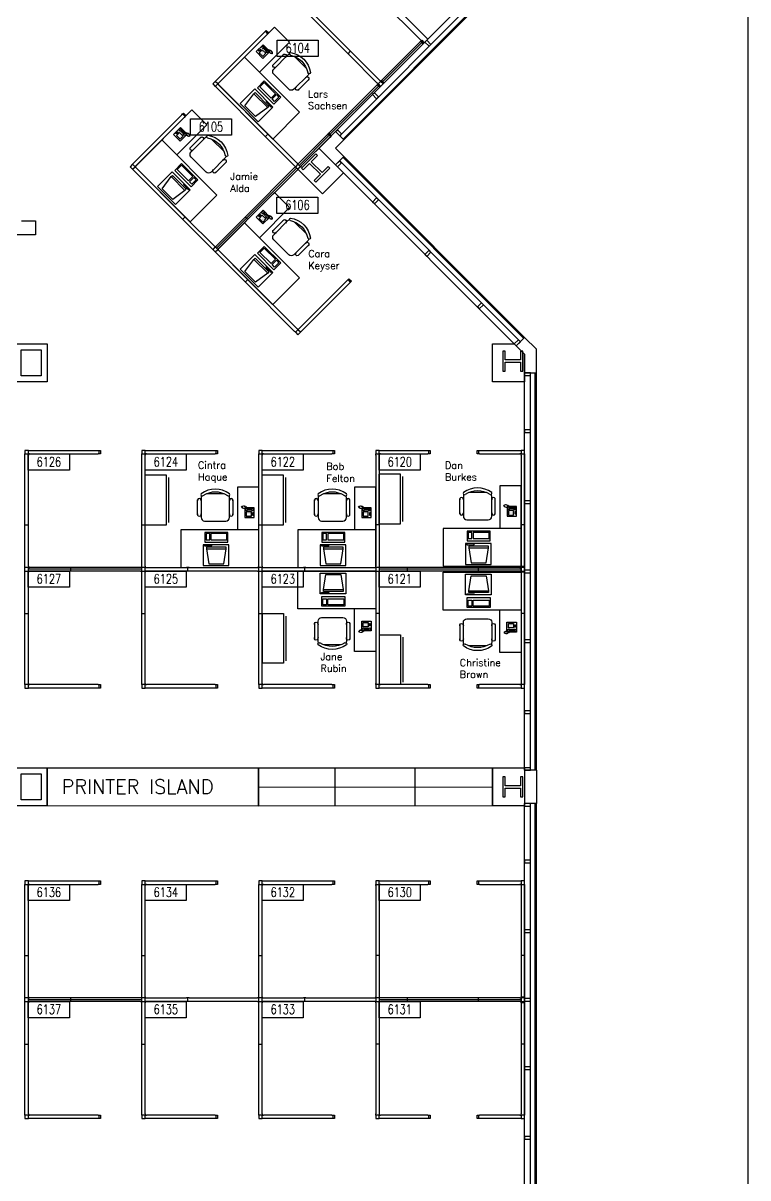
# Model space of a CAD drawing. Header units: inches. Extents: x 619 to 14864, y 611 to 3754.
# Drawn here: x 2950 to 3563, y 1973 to 2950 of the extents above; entities that cross this region are included whole.
import ezdxf
from ezdxf.enums import TextEntityAlignment as Align

# ---------------------------------------------------------------- set-up
doc = ezdxf.new("R2010")
doc.units = ezdxf.units.IN
doc.header["$MEASUREMENT"] = 0
doc.layers.get('0').update_dxf_attribs({"linetype": 'CONTINUOUS'})
for name, color, linetype in [('CHAIRS', 4, 'CONTINUOUS'), ('CPU', 6, 'CONTINUOUS'), ('E-B-FURR', 6, 'CONTINUOUS'), ('E-B-GLAZ', 8, 'CONTINUOUS'), ('E-B-MULL', 8, 'CONTINUOUS'), ('E-B-SHEL', 2, 'CONTINUOUS'), ('E-S-COLM', 8, 'CONTINUOUS'), ('EMPLOYEE', 1, 'CONTINUOUS'), ('FILE_CABINETS', 1, 'CONTINUOUS'), ('Frame', 10, 'CONTINUOUS'), ('FURNITURE', 3, 'CONTINUOUS'), ('PANELS_201', 6, 'CONTINUOUS'), ('PHONES', 4, 'CONTINUOUS'), ('PRINTER_ISLAND', 7, 'CONTINUOUS'), ('RMNUM', 40, 'CONTINUOUS')]:
    doc.layers.add(name, color=color, linetype=linetype)
doc.styles.add('ARCHITXT', font='simplex.shx')
doc.styles.add('ROMANS', font='romans', dxfattribs={"width": 0.75, "height": 8})

# ---------------------------------------------------------------- blocks, each defined once
blk = doc.blocks.new('RMNUM')
at = {"layer": 'RMNUM'}
blk.add_lwpolyline([(-16.33354, 6.674702), (18.388073, 6.674702), (18.388073, -6.982766), (-16.33354, -6.982766), (-16.33354, 6.674702)], dxfattribs=at)
at = {"layer": 'RMNUM', "style": 'ROMANS', "width": 0.75}
blk.add_attdef('NUMBER', text='', height=8, dxfattribs=at).set_placement((1.027267, 0.114097), align=Align.MIDDLE_CENTER)
blk = doc.blocks.new('DESK2')
for p, q in [((33, 0), (-33, 0)), ((-33, 0), (-33, -68)), ((33, -32), (33, 0)), ((-33, -32), (33, -32)), ((-15, -68), (-15, -32)), ((-33, -68), (-15, -68))]:
    blk.add_line(p, q)
blk = doc.blocks.new('RECTANG')
for p, q in [((1, 1), (0, 1)), ((0, 1), (0, 0)), ((1, 0), (1, 1)), ((0, 0), (1, 0))]:
    blk.add_line(p, q)
blk = doc.blocks.new('IBMAT', base_point=(61, 306))
for p, q in [((75, 307), (75, 306)), ((81, 307), (75, 307)), ((81, 306), (81, 307))]:
    blk.add_line(p, q)
at = {"xscale": 21, "yscale": 17, "zscale": 21}
blk.add_blockref('RECTANG', (61, 306), dxfattribs=at)
blk = doc.blocks.new('KEYBOARD', base_point=(60, 294))
for p, xscale, yscale, zscale in [((60, 294), 19, 8, 19), ((61, 295), 13, 5, 13), ((75, 295), 3, 5, 3)]:
    blk.add_blockref('RECTANG', p, dxfattribs=dict(xscale=xscale, yscale=yscale, zscale=zscale))
blk = doc.blocks.new('COMPUTER')
for p, q in [((-6.64, 16.23), (-8.5, 3.5)), ((6.08, 16.23), (-6.64, 16.23)), ((8, 3.5), (6.08, 16.23)), ((-8.5, 3.5), (-8.5, 2.04)), ((8, 3.5), (-8.5, 3.5)), ((-8.5, 2.04), (8, 2.04)), ((8, 2.04), (8, 3.5))]:
    blk.add_line(p, q)
at = {"xscale": 1.033846153846154, "yscale": 1.033846153846154, "zscale": 1.033846153846154}
for name, p in [('IBMAT', (-10.86, 0)), ('KEYBOARD', (-10.05, -10.5))]:
    blk.add_blockref(name, p, dxfattribs=at)
blk = doc.blocks.new('CHAIR7')
for p, q in [((20, 12), (3, 12)), ((5.12, 15.04), (17.88, 15.04)), ((0, 9), (0, -9)), ((23, -7.44), (23, 7.44)), ((3, -12), (20, -12)), ((5.12, -15), (17.88, -15))]:
    blk.add_line(p, q)
for centre, radius, start, end in [((3, 9), 3, 90, 180), ((5.56, 13.54), 1.56, 73.7398, 286.2602), ((17.44, 13.54), 1.56, 253.7398, 106.2602), ((20, 9), 3, 62.41556, 90), ((22.34, 11.12), 1.1, 53.30994, 212.02741), ((4.82, 0), 19.64, 327.57575, 32.42425), ((7, 0), 20, 323.1301, 36.8699), ((3, -9), 3, 180, 270), ((5.56, -13.5), 1.56, 73.7398, 286.2602), ((17.44, -13.5), 1.56, 253.7398, 106.2602), ((20, -9), 3, 270, 297.58444), ((22.34, -11.12), 1.1, 147.97259, 306.69006)]:
    blk.add_arc(centre, radius, start, end)
blk = doc.blocks.new('FC42X18D')
for p, q in [((-21, 0), (-21, -18)), ((-21, 0), (21, 0)), ((21, -18), (21, 0)), ((-21, -18), (21, -18)), ((-19, -20), (19, -20))]:
    blk.add_line(p, q)
blk = doc.blocks.new('FNPHONE')
for p, q in [((-9.1, 0.22), (-9.7, 0.02)), ((-8.9, 0.62), (-9.5, 0.42)), ((-8.7, 1.02), (-9.3, 0.82)), ((-8.5, 1.42), (-9.1, 1.22)), ((-8.3, 1.82), (-8.9, 1.62)), ((-7.14, 0.56), (-7.5, -0.58)), ((-7.29, 6.54), (-7.29, 1.54)), ((-6.29, 6.54), (-6.29, 1.54)), ((-3.87, 4.85), (-3.87, 4.85)), ((-3.87, 3.91), (-3.87, 3.91)), ((-3.87, 2.97), (-3.87, 2.97)), ((-3.87, 2.03), (-3.87, 2.03)), ((-2.94, 4.85), (-2.94, 4.85)), ((-2.94, 3.91), (-2.94, 3.91)), ((-2.94, 2.97), (-2.94, 2.97)), ((-2.94, 2.03), (-2.94, 2.03)), ((-2, 4.85), (-2, 4.85)), ((-2, 3.91), (-2, 3.91)), ((-2, 2.97), (-2, 2.97)), ((-2, 2.03), (-2, 2.03)), ((-9.3, -0.18), (-9.9, -0.38)), ((-9.3, -0.58), (-9.9, -0.78)), ((-9.3, -0.98), (-9.9, -1.18)), ((-9.3, -1.38), (-9.9, -1.58)), ((-9.1, -1.78), (-9.7, -1.98)), ((-8.9, -2.18), (-9.5, -2.38)), ((-8.43, -2.46), (-9.03, -2.66)), ((-7.9, -1.98), (-8.5, -2.18)), ((-7.7, -1.58), (-8.3, -1.78)), ((-7.5, -1.18), (-8.1, -1.38)), ((-7.3, -0.78), (-7.9, -0.98))]:
    blk.add_line(p, q)
for centre, start, end in [((-6.79, 6.54), 298.49146, 241.50854), ((-6.79, 1.54), 118.49146, 61.50854)]:
    blk.add_arc(centre, 1.05, start, end)
for p, xscale, yscale, zscale in [((-8.21, 0), 8.20528234483245, 8.104073169521023, 8.20528234483245), ((-4.81, 1.25), 3.75, 4.375, 3.75), ((-4.03, 6.72), 2.03125, 0.46875, 2.03125)]:
    blk.add_blockref('RECTANG', p, dxfattribs=dict(xscale=xscale, yscale=yscale, zscale=zscale))

msp = doc.modelspace()

# ---------------------------------------------------------------- linework, layer by layer
at = {"layer": 'E-B-FURR'}
for p, q in [((3374, 3018.14), (3214, 2858.14)), ((3292.21, 2936.39), (3217.97, 3010.63)), ((3288.68, 2932.85), (3214.43, 3007.1)), ((3289.65, 2933.82), (3288.68, 2932.85)), ((3291.24, 2935.41), (3292.21, 2936.39)), ((3203.04, 2805.46), (3182.18, 2826.32)), ((3366.93, 2676.93), (3220.72, 2823.14)), ((2948.09, 2782.7), (2960.09, 2782.7)), ((2960.09, 2782.7), (2960.09, 2770.7)), ((2960.09, 2770.7), (2770.09, 2770.7)), ((3374, 2318), (3374, 2654)), ((3374, 1958), (3374, 2290))]:
    msp.add_line(p, q, dxfattribs=at)
for points in [[(3182.18, 2826.32), (3199.86, 2844)], [(3199.86, 2844), (3220.72, 2823.14)], [(3203.04, 2805.46), (3220.72, 2823.14)], [(3374, 2669.86), (3374, 2646.52), (3347, 2646.52), (3347, 2678.52), (3365.34, 2678.52)]]:
    msp.add_lwpolyline(points, dxfattribs=at)
for points in [[(2970, 2678.52), (2970, 2646.52), (2943, 2646.52), (2943, 2678.52)], [(2965, 2673.52), (2965, 2651.52), (2948, 2651.52), (2948, 2673.52)], [(2970, 2320), (2970, 2288), (2943, 2288), (2943, 2320)], [(2965, 2315), (2965, 2293), (2948, 2293), (2948, 2315)], [(3374, 2320), (3374, 2288), (3347, 2288), (3347, 2320)]]:
    msp.add_lwpolyline(points, close=True, dxfattribs=at)
at = {"layer": 'E-B-GLAZ'}
for p, q in [((3369.01, 3006.08), (3217.54, 2854.61)), ((3371.84, 3003.26), (3220.36, 2851.78)), ((3372.55, 3002.55), (3221.07, 2851.07)), ((3370.46, 2680.46), (3217.54, 2833.39)), ((3373.29, 2683.29), (3220.36, 2836.22)), ((3374, 2684), (3221.07, 2836.93)), ((3379, 2318), (3379, 2654)), ((3383, 2318), (3383, 2654)), ((3384, 2318), (3384, 2654)), ((3379, 1958), (3379, 2290)), ((3383, 1958), (3383, 2290)), ((3384, 1958), (3384, 2290))]:
    msp.add_line(p, q, dxfattribs=at)
at = {"layer": 'E-B-MULL'}
for points in [[(3293.2, 2930.28), (3289.67, 2933.81), (3291.26, 2935.4), (3294.8, 2931.87)], [(3250.42, 2887.49), (3246.88, 2891.02), (3245.29, 2889.43), (3248.83, 2885.9)], [(3217.54, 2854.61), (3214, 2858.14), (3215.59, 2859.73), (3219.13, 2856.2)], [(3217.54, 2833.39), (3214, 2829.86), (3215.59, 2828.27), (3219.13, 2831.8)], [(3250.42, 2800.51), (3246.88, 2796.98), (3245.29, 2798.57), (3248.83, 2802.1)], [(3293.2, 2757.72), (3289.67, 2754.19), (3291.26, 2752.6), (3294.8, 2756.13)], [(3337.58, 2713.34), (3334.05, 2709.81), (3335.64, 2708.22), (3339.17, 2711.75)], [(3368.87, 2682.06), (3365.34, 2678.52), (3366.93, 2676.93), (3370.46, 2680.46)], [(3379, 2654), (3374, 2654), (3374, 2651.75), (3379, 2651.75)], [(3379, 2606), (3374, 2606), (3374, 2603.75), (3379, 2603.75)], [(3379, 2546), (3374, 2546), (3374, 2543.75), (3379, 2543.75)], [(3379, 2487.12), (3374, 2487.12), (3374, 2484.88), (3379, 2484.88)], [(3379, 2428.25), (3374, 2428.25), (3374, 2426), (3379, 2426)], [(3379, 2368.25), (3374, 2368.25), (3374, 2366), (3379, 2366)], [(3379, 2320.25), (3374, 2320.25), (3374, 2318), (3379, 2318)], [(3379, 2290), (3374, 2290), (3374, 2287.75), (3379, 2287.75)], [(3379, 2242), (3374, 2242), (3374, 2239.75), (3379, 2239.75)], [(3379, 2183), (3374, 2183), (3374, 2180.75), (3379, 2180.75)], [(3379, 2125.12), (3374, 2125.12), (3374, 2122.88), (3379, 2122.88)], [(3379, 2067.25), (3374, 2067.25), (3374, 2065), (3379, 2065)], [(3379, 2008.25), (3374, 2008.25), (3374, 2006), (3379, 2006)]]:
    msp.add_lwpolyline(points, close=True, dxfattribs=at)
at = {"layer": 'E-B-SHEL'}
for p, q in [((3214, 2858.14), (3199.86, 2844)), ((3221.07, 2851.07), (3214, 2858.14)), ((3214, 2829.86), (3199.86, 2844)), ((3221.07, 2851.07), (3214, 2844)), ((3221.07, 2836.93), (3214, 2844)), ((3221.07, 2836.93), (3214, 2829.86)), ((3366.93, 2676.93), (3374, 2684)), ((3366.93, 2676.93), (3374, 2669.86)), ((3374, 2684), (3384, 2674)), ((3374, 2654), (3374, 2669.86)), ((3384, 2654), (3384, 2674)), ((3374, 2654), (3384, 2654)), ((3384, 2318), (3374, 2318)), ((3374, 2318), (3374, 2290)), ((3384, 2318), (3384, 2290)), ((3384, 2290), (3374, 2290))]:
    msp.add_line(p, q, dxfattribs=at)
at = {"layer": 'E-S-COLM'}
for points in [[(3198.72, 2837.91), (3197.31, 2839.33), (3185.29, 2827.31), (3186.7, 2825.89), (3192, 2831.2), (3201.2, 2822), (3195.89, 2816.7), (3197.31, 2815.29), (3209.33, 2827.31), (3207.91, 2828.72), (3202.61, 2823.42), (3193.42, 2832.61)], [(3370.5, 2655.5), (3372.5, 2655.5), (3372.5, 2672.5), (3370.5, 2672.5), (3370.5, 2665), (3357.5, 2665), (3357.5, 2672.5), (3355.5, 2672.5), (3355.5, 2655.5), (3357.5, 2655.5), (3357.5, 2663), (3370.5, 2663)], [(3370.5, 2295.5), (3372.5, 2295.5), (3372.5, 2312.5), (3370.5, 2312.5), (3370.5, 2305), (3357.5, 2305), (3357.5, 2312.5), (3355.5, 2312.5), (3355.5, 2295.5), (3357.5, 2295.5), (3357.5, 2303), (3370.5, 2303)]]:
    msp.add_lwpolyline(points, close=True, dxfattribs=at)
at = {"layer": 'FILE_CABINETS'}
for p, q in [((3213.48, 2319.78), (3213.52, 2287.83)), ((3281.06, 2320), (3281.1, 2287.92)), ((3148.68, 2303.88), (3347, 2304))]:
    msp.add_line(p, q, dxfattribs=at)
msp.add_lwpolyline([(3148.68, 2320), (3347, 2320), (3347, 2288), (3148.68, 2287.75)], close=True, dxfattribs=at)
at = {"layer": 'Frame', "lineweight": -3}
msp.add_lwpolyline([(619.01, 3753.89), (3563.07, 3753.89), (3563.07, 610.73), (619.01, 610.73)], close=True, dxfattribs=at)
at = {"layer": 'PANELS_201', "linetype": 'Continuous'}
for p, q in [((3254.31, 2898.45), (3252.18, 2900.57)), ((3250.06, 2898.45), (3252.18, 2896.33)), ((3209.76, 2853.9), (3207.64, 2856.02)), ((3371, 2526.5), (3371, 2524.5)), ((3374, 2525.5), (3371, 2525.5)), ((3374, 2526.5), (3374, 2524.5)), ((3054, 2489.5), (3088, 2489.5)), ((3088, 2486.5), (3054, 2486.5)), ((3090, 2489.5), (3148, 2489.5)), ((3148, 2486.5), (3090, 2486.5)), ((3153, 2489.5), (3187, 2489.5)), ((3187, 2486.5), (3153, 2486.5)), ((3189, 2489.5), (3247, 2489.5)), ((3247, 2486.5), (3189, 2486.5)), ((3374, 2489.5), (3371, 2489.5)), ((3371, 2486.5), (3374, 2486.5)), ((3371, 2451.5), (3371, 2449.5)), ((3374, 2451.5), (3374, 2449.5)), ((3374, 2450.5), (3371, 2450.5)), ((3371, 2162.5), (3371, 2160.5)), ((3374, 2161.5), (3371, 2161.5)), ((3374, 2162.5), (3374, 2160.5)), ((3054, 2125.5), (3088, 2125.5)), ((3088, 2122.5), (3054, 2122.5)), ((3090, 2125.5), (3148, 2125.5)), ((3148, 2122.5), (3090, 2122.5)), ((3153, 2125.5), (3187, 2125.5)), ((3187, 2122.5), (3153, 2122.5)), ((3189, 2125.5), (3247, 2125.5)), ((3247, 2122.5), (3189, 2122.5)), ((3374, 2125.5), (3371, 2125.5)), ((3371, 2122.5), (3374, 2122.5)), ((3371, 2087.5), (3371, 2085.5)), ((3374, 2086.5), (3371, 2086.5)), ((3374, 2087.5), (3374, 2085.5))]:
    msp.add_line(p, q, dxfattribs=at)
for points in [[(3223.9, 2924.61), (3182.89, 2965.62)], [(3226.02, 2926.73), (3185.01, 2967.74)], [(3112.88, 2901.28), (3153.9, 2942.29)], [(3115.01, 2899.15), (3156.02, 2940.17)], [(3153.9, 2942.29), (3154.6, 2942.99), (3155.31, 2943.7), (3157.43, 2941.58), (3156.02, 2940.17)], [(3156.72, 2940.87), (3154.6, 2942.99)], [(3285.42, 2933.8), (3252.89, 2901.28)], [(3287.19, 2933.45), (3253.24, 2899.51)], [(3287.54, 2931.68), (3255.01, 2899.15)], [(3285.5, 2933.95), (3286.24, 2934.62), (3286.98, 2935.29), (3288.99, 2933.06), (3287.5, 2931.72)], [(3288.25, 2932.39), (3286.24, 2934.62)], [(3225.31, 2923.2), (3223.9, 2924.61)], [(3224.61, 2923.9), (3226.73, 2926.02)], [(3249.36, 2899.15), (3225.31, 2923.2)], [(3227.44, 2925.32), (3226.02, 2926.73)], [(3251.48, 2901.28), (3227.44, 2925.32)], [(3112.18, 2900.57), (3110.06, 2898.45), (3112.18, 2896.33)], [(3115.01, 2899.15), (3114.3, 2898.45), (3112.18, 2900.57), (3112.88, 2901.28)], [(3251.48, 2901.28), (3252.18, 2900.57), (3250.06, 2898.45), (3249.36, 2899.15)], [(3251.48, 2899.86), (3252.18, 2900.57), (3252.89, 2901.28), (3255.01, 2899.15), (3253.6, 2897.74)], [(3255.01, 2899.15), (3254.31, 2898.45), (3252.18, 2900.57), (3252.89, 2901.28)], [(3112.88, 2895.62), (3112.18, 2896.33), (3114.3, 2898.45), (3115.01, 2897.74)], [(3153.9, 2854.61), (3112.88, 2895.62)], [(3156.02, 2856.73), (3115.01, 2897.74)], [(3249.36, 2897.74), (3208.34, 2856.73)], [(3251.12, 2897.39), (3208.7, 2854.96)], [(3251.48, 2895.62), (3210.46, 2854.61)], [(3252.89, 2897.03), (3252.18, 2896.33), (3251.48, 2895.62), (3249.36, 2897.74), (3250.77, 2899.15)], [(3249.36, 2897.74), (3250.06, 2898.45), (3252.18, 2896.33), (3251.48, 2895.62)], [(3254.31, 2898.45), (3252.18, 2896.33)], [(3042.88, 2831.27), (3083.89, 2872.28)], [(3083.89, 2872.28), (3084.6, 2872.99), (3085.31, 2873.7), (3087.43, 2871.58), (3086.01, 2870.16)], [(3086.72, 2870.87), (3084.6, 2872.99)], [(3045, 2829.15), (3086.01, 2870.16)], [(3155.31, 2853.19), (3153.9, 2854.61)], [(3154.6, 2853.9), (3156.72, 2856.02)], [(3179.35, 2829.15), (3155.31, 2853.19)], [(3157.43, 2855.31), (3156.02, 2856.73)], [(3181.47, 2831.27), (3157.43, 2855.31)], [(3206.93, 2855.31), (3182.89, 2831.27)], [(3208.7, 2854.96), (3183.24, 2829.5)], [(3209.05, 2853.19), (3185.01, 2829.15)], [(3206.93, 2855.31), (3207.64, 2856.02), (3208.34, 2856.73), (3210.46, 2854.61), (3209.05, 2853.19)], [(3208.34, 2856.73), (3206.93, 2855.31)], [(3209.76, 2853.9), (3207.64, 2856.02)], [(3210.46, 2854.61), (3209.05, 2853.19)], [(3042.17, 2830.56), (3040.05, 2828.44), (3042.17, 2826.32)], [(3045, 2829.15), (3044.29, 2828.44), (3042.17, 2830.56), (3042.88, 2831.27)], [(3042.88, 2825.62), (3042.17, 2826.32), (3044.29, 2828.44), (3045, 2827.74)], [(3083.89, 2784.6), (3042.88, 2825.62)], [(3086.01, 2786.72), (3045, 2827.74)], [(3138.34, 2786.72), (3179.35, 2827.74)], [(3138.69, 2784.96), (3181.12, 2827.38)], [(3140.46, 2784.6), (3181.47, 2825.62)], [(3181.47, 2831.27), (3182.18, 2830.56), (3180.06, 2828.44), (3179.35, 2829.15)], [(3179.35, 2827.74), (3180.06, 2828.44), (3182.18, 2826.32), (3181.47, 2825.62)], [(3185.01, 2829.15), (3184.3, 2828.44), (3182.18, 2830.56), (3182.89, 2831.27)], [(3184.3, 2828.44), (3182.18, 2826.32)], [(3085.31, 2783.19), (3083.89, 2784.6)], [(3084.6, 2783.9), (3086.72, 2786.02)], [(3109.35, 2759.15), (3085.31, 2783.19)], [(3087.43, 2785.31), (3086.01, 2786.72)], [(3111.47, 2761.27), (3087.43, 2785.31)], [(3112.88, 2761.27), (3136.93, 2785.31)], [(3113.24, 2759.5), (3138.69, 2784.96)], [(3115.01, 2759.15), (3139.05, 2783.19)], [(3136.93, 2785.31), (3138.34, 2786.72)], [(3137.63, 2786.02), (3139.75, 2783.9)], [(3139.05, 2783.19), (3140.46, 2784.6)], [(3111.47, 2761.27), (3112.18, 2760.56), (3110.06, 2758.44), (3109.35, 2759.15)], [(3112.18, 2756.32), (3110.06, 2758.44)], [(3115.01, 2759.15), (3114.3, 2758.44), (3112.18, 2760.56), (3112.88, 2761.27)], [(3112.88, 2755.61), (3112.18, 2756.32), (3114.3, 2758.44), (3115.01, 2757.73)], [(3136.93, 2731.57), (3112.88, 2755.61)], [(3139.05, 2733.69), (3115.01, 2757.73)], [(3138.34, 2730.16), (3136.93, 2731.57)], [(3137.63, 2730.86), (3139.75, 2732.98)], [(3179.35, 2689.14), (3138.34, 2730.16)], [(3140.46, 2732.28), (3139.05, 2733.69)], [(3181.47, 2691.26), (3140.46, 2732.28)], [(3223.9, 2732.28), (3182.89, 2691.26)], [(3226.02, 2730.16), (3185.01, 2689.14)], [(3223.9, 2732.28), (3224.61, 2732.98), (3225.31, 2733.69), (3227.44, 2731.57), (3226.02, 2730.16)], [(3226.73, 2730.86), (3224.61, 2732.98)], [(3181.47, 2691.26), (3182.18, 2690.56), (3180.06, 2688.44), (3179.35, 2689.14)], [(3180.06, 2688.44), (3182.18, 2686.32), (3184.3, 2688.44)], [(3185.01, 2689.14), (3184.3, 2688.44), (3182.18, 2690.56), (3182.89, 2691.26)], [(2954, 2588.5), (2951, 2588.5), (2951, 2585.5)], [(2955, 2585.5), (2954, 2585.5), (2954, 2588.5), (2955, 2588.5)], [(2955, 2588.5), (3013, 2588.5)], [(3013, 2588.5), (3014, 2588.5), (3015, 2588.5), (3015, 2585.5), (3013, 2585.5)], [(3014, 2585.5), (3014, 2588.5)], [(3053, 2588.5), (3050, 2588.5), (3050, 2585.5)], [(3054, 2585.5), (3053, 2585.5), (3053, 2588.5), (3054, 2588.5)], [(3054, 2588.5), (3112, 2588.5)], [(3112, 2588.5), (3113, 2588.5), (3114, 2588.5), (3114, 2585.5), (3112, 2585.5)], [(3113, 2585.5), (3113, 2588.5)], [(3152, 2588.5), (3149, 2588.5), (3149, 2585.5)], [(3153, 2585.5), (3152, 2585.5), (3152, 2588.5), (3153, 2588.5)], [(3153, 2588.5), (3211, 2588.5)], [(3211, 2588.5), (3212, 2588.5), (3213, 2588.5), (3213, 2585.5), (3211, 2585.5)], [(3212, 2585.5), (3212, 2588.5)], [(3251, 2588.5), (3248, 2588.5), (3248, 2585.5)], [(3252, 2585.5), (3251, 2585.5), (3251, 2588.5), (3252, 2588.5)], [(3252, 2588.5), (3292, 2588.5)], [(3292, 2588.5), (3293, 2588.5), (3294, 2588.5), (3294, 2585.5), (3292, 2585.5)], [(3293, 2585.5), (3293, 2588.5)], [(3336, 2585.5), (3335, 2585.5), (3334, 2585.5), (3334, 2588.5), (3336, 2588.5)], [(3335, 2588.5), (3335, 2585.5)], [(3336, 2588.5), (3370, 2588.5)], [(3370, 2588.5), (3371, 2588.5), (3371, 2585.5), (3370, 2585.5)], [(3374, 2585.5), (3374, 2588.5), (3371, 2588.5)], [(2951, 2584.5), (2951, 2585.5), (2954, 2585.5), (2954, 2584.5)], [(2951, 2526.5), (2951, 2584.5)], [(2954, 2526.5), (2954, 2584.5)], [(2955, 2585.5), (3013, 2585.5)], [(3050, 2584.5), (3050, 2585.5), (3053, 2585.5), (3053, 2584.5)], [(3050, 2526.5), (3050, 2584.5)], [(3053, 2526.5), (3053, 2584.5)], [(3054, 2585.5), (3112, 2585.5)], [(3149, 2584.5), (3149, 2585.5), (3152, 2585.5), (3152, 2584.5)], [(3149, 2526.5), (3149, 2584.5)], [(3152, 2526.5), (3152, 2584.5)], [(3153, 2585.5), (3211, 2585.5)], [(3248, 2584.5), (3248, 2585.5), (3251, 2585.5), (3251, 2584.5)], [(3248, 2584.5), (3248, 2526.5)], [(3251, 2584.5), (3251, 2526.5)], [(3252, 2585.5), (3292, 2585.5)], [(3336, 2585.5), (3370, 2585.5)], [(3371, 2584.5), (3371, 2585.5), (3374, 2585.5), (3374, 2584.5)], [(3371, 2584.5), (3371, 2526.5)], [(3374, 2584.5), (3374, 2526.5)], [(2951, 2524.5), (2951, 2526.5)], [(2951, 2525.5), (2954, 2525.5)], [(2951, 2490.5), (2951, 2524.5)], [(2954, 2524.5), (2954, 2526.5)], [(2954, 2490.5), (2954, 2524.5)], [(3050, 2524.5), (3050, 2526.5)], [(3050, 2525.5), (3053, 2525.5)], [(3050, 2490.5), (3050, 2524.5)], [(3053, 2524.5), (3053, 2526.5)], [(3053, 2490.5), (3053, 2524.5)], [(3149, 2524.5), (3149, 2526.5)], [(3149, 2525.5), (3152, 2525.5)], [(3149, 2490.5), (3149, 2524.5)], [(3152, 2524.5), (3152, 2526.5)], [(3152, 2490.5), (3152, 2524.5)], [(3248, 2526.5), (3248, 2524.5)], [(3251, 2525.5), (3248, 2525.5)], [(3248, 2524.5), (3248, 2490.5)], [(3251, 2526.5), (3251, 2524.5)], [(3251, 2524.5), (3251, 2490.5)], [(3371, 2524.5), (3371, 2490.5)], [(3374, 2524.5), (3374, 2490.5)], [(2954, 2490.5), (2954, 2489.5), (2951, 2489.5), (2951, 2490.5)], [(3053, 2490.5), (3053, 2489.5), (3050, 2489.5), (3050, 2490.5)], [(3152, 2490.5), (3152, 2489.5), (3149, 2489.5), (3149, 2490.5)], [(3251, 2490.5), (3251, 2489.5), (3248, 2489.5), (3248, 2490.5)], [(3374, 2490.5), (3374, 2489.5), (3371, 2489.5), (3371, 2490.5)], [(3371, 2488.5), (3371, 2489.5), (3371, 2490.5), (3374, 2490.5), (3374, 2488.5)], [(2951, 2486.5), (2951, 2489.5)], [(2951, 2485.5), (2951, 2486.5), (2954, 2486.5), (2954, 2485.5)], [(2951, 2451.5), (2951, 2485.5)], [(2955, 2486.5), (2954, 2486.5), (2954, 2489.5), (2955, 2489.5)], [(2990, 2488), (2954, 2488)], [(2954, 2451.5), (2954, 2485.5)], [(2989, 2489.5), (2955, 2489.5)], [(2989, 2486.5), (2955, 2486.5)], [(2991, 2489.5), (2989, 2489.5)], [(2991, 2486.5), (2989, 2486.5)], [(2990, 2486.5), (2990, 2489.5)], [(3050, 2488), (2990, 2488)], [(3049, 2489.5), (2991, 2489.5)], [(3049, 2486.5), (2991, 2486.5)], [(3049, 2486.5), (3050, 2486.5), (3050, 2489.5), (3049, 2489.5)], [(3050, 2485.5), (3050, 2486.5), (3053, 2486.5), (3053, 2485.5)], [(3050, 2451.5), (3050, 2485.5)], [(3054, 2486.5), (3053, 2486.5), (3053, 2489.5), (3054, 2489.5)], [(3053, 2451.5), (3053, 2485.5)], [(3090, 2489.5), (3088, 2489.5)], [(3090, 2486.5), (3088, 2486.5)], [(3089, 2486.5), (3089, 2489.5)], [(3148, 2486.5), (3149, 2486.5), (3149, 2489.5), (3148, 2489.5)], [(3149, 2485.5), (3149, 2486.5), (3152, 2486.5), (3152, 2485.5)], [(3149, 2451.5), (3149, 2485.5)], [(3153, 2486.5), (3152, 2486.5), (3152, 2489.5), (3153, 2489.5)], [(3152, 2451.5), (3152, 2485.5)], [(3189, 2489.5), (3187, 2489.5)], [(3189, 2486.5), (3187, 2486.5)], [(3188, 2486.5), (3188, 2489.5)], [(3247, 2489.5), (3248, 2489.5), (3248, 2486.5), (3247, 2486.5)], [(3248, 2485.5), (3248, 2486.5), (3251, 2486.5), (3251, 2485.5)], [(3248, 2485.5), (3248, 2451.5)], [(3252, 2489.5), (3251, 2489.5), (3251, 2486.5), (3252, 2486.5)], [(3275, 2488), (3251, 2488)], [(3251, 2485.5), (3251, 2451.5)], [(3274, 2489.5), (3252, 2489.5)], [(3274, 2486.5), (3252, 2486.5)], [(3276, 2489.5), (3274, 2489.5)], [(3276, 2486.5), (3274, 2486.5)], [(3275, 2486.5), (3275, 2489.5)], [(3335, 2488), (3275, 2488)], [(3334, 2489.5), (3276, 2489.5)], [(3334, 2486.5), (3276, 2486.5)], [(3336, 2489.5), (3334, 2489.5)], [(3336, 2486.5), (3334, 2486.5)], [(3335, 2486.5), (3335, 2489.5)], [(3371, 2488), (3335, 2488)], [(3370, 2489.5), (3336, 2489.5)], [(3370, 2486.5), (3336, 2486.5)], [(3370, 2489.5), (3371, 2489.5), (3371, 2486.5), (3370, 2486.5)], [(3374, 2487.5), (3374, 2486.5), (3374, 2485.5), (3371, 2485.5), (3371, 2487.5)], [(3371, 2485.5), (3371, 2486.5), (3374, 2486.5), (3374, 2485.5)], [(3371, 2485.5), (3371, 2451.5)], [(3374, 2489.5), (3374, 2486.5)], [(3374, 2485.5), (3374, 2451.5)], [(2951, 2449.5), (2951, 2451.5)], [(2954, 2449.5), (2954, 2451.5)], [(3050, 2449.5), (3050, 2451.5)], [(3053, 2449.5), (3053, 2451.5)], [(3149, 2449.5), (3149, 2451.5)], [(3152, 2449.5), (3152, 2451.5)], [(3248, 2451.5), (3248, 2449.5)], [(3251, 2451.5), (3251, 2449.5)], [(2951, 2450.5), (2954, 2450.5)], [(2951, 2391.5), (2951, 2449.5)], [(2954, 2391.5), (2954, 2449.5)], [(3050, 2450.5), (3053, 2450.5)], [(3050, 2391.5), (3050, 2449.5)], [(3053, 2391.5), (3053, 2449.5)], [(3149, 2450.5), (3152, 2450.5)], [(3149, 2391.5), (3149, 2449.5)], [(3152, 2391.5), (3152, 2449.5)], [(3251, 2450.5), (3248, 2450.5)], [(3248, 2449.5), (3248, 2391.5)], [(3251, 2449.5), (3251, 2391.5)], [(3371, 2449.5), (3371, 2391.5)], [(3374, 2449.5), (3374, 2391.5)], [(2954, 2391.5), (2954, 2390.5), (2951, 2390.5), (2951, 2391.5)], [(2951, 2390.5), (2951, 2387.5), (2954, 2387.5)], [(2955, 2387.5), (2954, 2387.5), (2954, 2390.5), (2955, 2390.5)], [(3013, 2390.5), (2955, 2390.5)], [(3013, 2387.5), (2955, 2387.5)], [(3013, 2390.5), (3014, 2390.5), (3015, 2390.5), (3015, 2387.5), (3013, 2387.5)], [(3014, 2387.5), (3014, 2390.5)], [(3053, 2391.5), (3053, 2390.5), (3050, 2390.5), (3050, 2391.5)], [(3050, 2390.5), (3050, 2387.5), (3053, 2387.5)], [(3054, 2387.5), (3053, 2387.5), (3053, 2390.5), (3054, 2390.5)], [(3112, 2390.5), (3054, 2390.5)], [(3112, 2387.5), (3054, 2387.5)], [(3112, 2390.5), (3113, 2390.5), (3114, 2390.5), (3114, 2387.5), (3112, 2387.5)], [(3113, 2387.5), (3113, 2390.5)], [(3152, 2391.5), (3152, 2390.5), (3149, 2390.5), (3149, 2391.5)], [(3149, 2390.5), (3149, 2387.5), (3152, 2387.5)], [(3153, 2387.5), (3152, 2387.5), (3152, 2390.5), (3153, 2390.5)], [(3211, 2390.5), (3153, 2390.5)], [(3211, 2387.5), (3153, 2387.5)], [(3211, 2390.5), (3212, 2390.5), (3213, 2390.5), (3213, 2387.5), (3211, 2387.5)], [(3212, 2387.5), (3212, 2390.5)], [(3251, 2391.5), (3251, 2390.5), (3248, 2390.5), (3248, 2391.5)], [(3248, 2390.5), (3248, 2387.5), (3251, 2387.5)], [(3252, 2387.5), (3251, 2387.5), (3251, 2390.5), (3252, 2390.5)], [(3292, 2390.5), (3252, 2390.5)], [(3292, 2387.5), (3252, 2387.5)], [(3292, 2390.5), (3293, 2390.5), (3294, 2390.5), (3294, 2387.5), (3292, 2387.5)], [(3293, 2387.5), (3293, 2390.5)], [(3336, 2387.5), (3335, 2387.5), (3334, 2387.5), (3334, 2390.5), (3336, 2390.5)], [(3335, 2390.5), (3335, 2387.5)], [(3370, 2390.5), (3336, 2390.5)], [(3370, 2387.5), (3336, 2387.5)], [(3370, 2390.5), (3371, 2390.5), (3371, 2387.5), (3370, 2387.5)], [(3374, 2391.5), (3374, 2390.5), (3371, 2390.5), (3371, 2391.5)], [(3371, 2387.5), (3374, 2387.5), (3374, 2390.5)], [(2954, 2224.5), (2951, 2224.5), (2951, 2221.5)], [(2951, 2220.5), (2951, 2221.5), (2954, 2221.5), (2954, 2220.5)], [(2951, 2162.5), (2951, 2220.5)], [(2955, 2221.5), (2954, 2221.5), (2954, 2224.5), (2955, 2224.5)], [(2954, 2162.5), (2954, 2220.5)], [(2955, 2224.5), (3013, 2224.5)], [(2955, 2221.5), (3013, 2221.5)], [(3013, 2224.5), (3014, 2224.5), (3015, 2224.5), (3015, 2221.5), (3013, 2221.5)], [(3014, 2221.5), (3014, 2224.5)], [(3053, 2224.5), (3050, 2224.5), (3050, 2221.5)], [(3050, 2220.5), (3050, 2221.5), (3053, 2221.5), (3053, 2220.5)], [(3050, 2162.5), (3050, 2220.5)], [(3054, 2221.5), (3053, 2221.5), (3053, 2224.5), (3054, 2224.5)], [(3053, 2162.5), (3053, 2220.5)], [(3054, 2224.5), (3112, 2224.5)], [(3054, 2221.5), (3112, 2221.5)], [(3112, 2224.5), (3113, 2224.5), (3114, 2224.5), (3114, 2221.5), (3112, 2221.5)], [(3113, 2221.5), (3113, 2224.5)], [(3152, 2224.5), (3149, 2224.5), (3149, 2221.5)], [(3149, 2220.5), (3149, 2221.5), (3152, 2221.5), (3152, 2220.5)], [(3149, 2162.5), (3149, 2220.5)], [(3153, 2221.5), (3152, 2221.5), (3152, 2224.5), (3153, 2224.5)], [(3152, 2162.5), (3152, 2220.5)], [(3153, 2224.5), (3211, 2224.5)], [(3153, 2221.5), (3211, 2221.5)], [(3211, 2224.5), (3212, 2224.5), (3213, 2224.5), (3213, 2221.5), (3211, 2221.5)], [(3212, 2221.5), (3212, 2224.5)], [(3251, 2224.5), (3248, 2224.5), (3248, 2221.5)], [(3248, 2220.5), (3248, 2221.5), (3251, 2221.5), (3251, 2220.5)], [(3248, 2220.5), (3248, 2162.5)], [(3252, 2221.5), (3251, 2221.5), (3251, 2224.5), (3252, 2224.5)], [(3251, 2220.5), (3251, 2162.5)], [(3252, 2224.5), (3292, 2224.5)], [(3252, 2221.5), (3292, 2221.5)], [(3292, 2224.5), (3293, 2224.5), (3294, 2224.5), (3294, 2221.5), (3292, 2221.5)], [(3293, 2221.5), (3293, 2224.5)], [(3336, 2221.5), (3335, 2221.5), (3334, 2221.5), (3334, 2224.5), (3336, 2224.5)], [(3335, 2224.5), (3335, 2221.5)], [(3336, 2224.5), (3370, 2224.5)], [(3336, 2221.5), (3370, 2221.5)], [(3370, 2224.5), (3371, 2224.5), (3371, 2221.5), (3370, 2221.5)], [(3374, 2221.5), (3374, 2224.5), (3371, 2224.5)], [(3371, 2220.5), (3371, 2221.5), (3374, 2221.5), (3374, 2220.5)], [(3371, 2220.5), (3371, 2162.5)], [(3374, 2220.5), (3374, 2162.5)], [(2951, 2160.5), (2951, 2162.5)], [(2951, 2161.5), (2954, 2161.5)], [(2951, 2126.5), (2951, 2160.5)], [(2954, 2160.5), (2954, 2162.5)], [(2954, 2126.5), (2954, 2160.5)], [(3050, 2160.5), (3050, 2162.5)], [(3050, 2161.5), (3053, 2161.5)], [(3050, 2126.5), (3050, 2160.5)], [(3053, 2160.5), (3053, 2162.5)], [(3053, 2126.5), (3053, 2160.5)], [(3149, 2160.5), (3149, 2162.5)], [(3149, 2161.5), (3152, 2161.5)], [(3149, 2126.5), (3149, 2160.5)], [(3152, 2160.5), (3152, 2162.5)], [(3152, 2126.5), (3152, 2160.5)], [(3248, 2162.5), (3248, 2160.5)], [(3251, 2161.5), (3248, 2161.5)], [(3248, 2160.5), (3248, 2126.5)], [(3251, 2162.5), (3251, 2160.5)], [(3251, 2160.5), (3251, 2126.5)], [(3371, 2160.5), (3371, 2126.5)], [(3374, 2160.5), (3374, 2126.5)], [(2954, 2126.5), (2954, 2125.5), (2951, 2125.5), (2951, 2126.5)], [(2951, 2122.5), (2951, 2125.5)], [(2951, 2121.5), (2951, 2122.5), (2954, 2122.5), (2954, 2121.5)], [(2951, 2087.5), (2951, 2121.5)], [(2955, 2122.5), (2954, 2122.5), (2954, 2125.5), (2955, 2125.5)], [(2990, 2124), (2954, 2124)], [(2954, 2087.5), (2954, 2121.5)], [(2989, 2125.5), (2955, 2125.5)], [(2989, 2122.5), (2955, 2122.5)], [(2991, 2125.5), (2989, 2125.5)], [(2991, 2122.5), (2989, 2122.5)], [(2990, 2122.5), (2990, 2125.5)], [(3050, 2124), (2990, 2124)], [(3049, 2125.5), (2991, 2125.5)], [(3049, 2122.5), (2991, 2122.5)], [(3049, 2122.5), (3050, 2122.5), (3050, 2125.5), (3049, 2125.5)], [(3053, 2126.5), (3053, 2125.5), (3050, 2125.5), (3050, 2126.5)], [(3050, 2121.5), (3050, 2122.5), (3053, 2122.5), (3053, 2121.5)], [(3050, 2087.5), (3050, 2121.5)], [(3054, 2122.5), (3053, 2122.5), (3053, 2125.5), (3054, 2125.5)], [(3053, 2087.5), (3053, 2121.5)], [(3090, 2125.5), (3088, 2125.5)], [(3090, 2122.5), (3088, 2122.5)], [(3089, 2122.5), (3089, 2125.5)], [(3148, 2122.5), (3149, 2122.5), (3149, 2125.5), (3148, 2125.5)], [(3152, 2126.5), (3152, 2125.5), (3149, 2125.5), (3149, 2126.5)], [(3149, 2121.5), (3149, 2122.5), (3152, 2122.5), (3152, 2121.5)], [(3149, 2087.5), (3149, 2121.5)], [(3153, 2122.5), (3152, 2122.5), (3152, 2125.5), (3153, 2125.5)], [(3152, 2087.5), (3152, 2121.5)], [(3189, 2125.5), (3187, 2125.5)], [(3189, 2122.5), (3187, 2122.5)], [(3188, 2122.5), (3188, 2125.5)], [(3247, 2125.5), (3248, 2125.5), (3248, 2122.5), (3247, 2122.5)], [(3251, 2126.5), (3251, 2125.5), (3248, 2125.5), (3248, 2126.5)], [(3248, 2121.5), (3248, 2122.5), (3251, 2122.5), (3251, 2121.5)], [(3248, 2121.5), (3248, 2087.5)], [(3252, 2125.5), (3251, 2125.5), (3251, 2122.5), (3252, 2122.5)], [(3275, 2124), (3251, 2124)], [(3251, 2121.5), (3251, 2087.5)], [(3274, 2125.5), (3252, 2125.5)], [(3274, 2122.5), (3252, 2122.5)], [(3276, 2125.5), (3274, 2125.5)], [(3276, 2122.5), (3274, 2122.5)], [(3275, 2122.5), (3275, 2125.5)], [(3335, 2124), (3275, 2124)], [(3334, 2125.5), (3276, 2125.5)], [(3334, 2122.5), (3276, 2122.5)], [(3336, 2125.5), (3334, 2125.5)], [(3336, 2122.5), (3334, 2122.5)], [(3335, 2122.5), (3335, 2125.5)], [(3371, 2124), (3335, 2124)], [(3370, 2125.5), (3336, 2125.5)], [(3370, 2122.5), (3336, 2122.5)], [(3370, 2125.5), (3371, 2125.5), (3371, 2122.5), (3370, 2122.5)], [(3371, 2124.5), (3371, 2125.5), (3371, 2126.5), (3374, 2126.5), (3374, 2124.5)], [(3374, 2126.5), (3374, 2125.5), (3371, 2125.5), (3371, 2126.5)], [(3374, 2123.5), (3374, 2122.5), (3374, 2121.5), (3371, 2121.5), (3371, 2123.5)], [(3371, 2121.5), (3371, 2122.5), (3374, 2122.5), (3374, 2121.5)], [(3371, 2121.5), (3371, 2087.5)], [(3374, 2125.5), (3374, 2122.5)], [(3374, 2121.5), (3374, 2087.5)], [(2951, 2085.5), (2951, 2087.5)], [(2951, 2086.5), (2954, 2086.5)], [(2951, 2027.5), (2951, 2085.5)], [(2954, 2085.5), (2954, 2087.5)], [(2954, 2027.5), (2954, 2085.5)], [(3050, 2085.5), (3050, 2087.5)], [(3050, 2086.5), (3053, 2086.5)], [(3050, 2027.5), (3050, 2085.5)], [(3053, 2085.5), (3053, 2087.5)], [(3053, 2027.5), (3053, 2085.5)], [(3149, 2085.5), (3149, 2087.5)], [(3149, 2086.5), (3152, 2086.5)], [(3149, 2027.5), (3149, 2085.5)], [(3152, 2085.5), (3152, 2087.5)], [(3152, 2027.5), (3152, 2085.5)], [(3248, 2087.5), (3248, 2085.5)], [(3251, 2086.5), (3248, 2086.5)], [(3248, 2085.5), (3248, 2027.5)], [(3251, 2087.5), (3251, 2085.5)], [(3251, 2085.5), (3251, 2027.5)], [(3371, 2085.5), (3371, 2027.5)], [(3374, 2085.5), (3374, 2027.5)], [(2954, 2027.5), (2954, 2026.5), (2951, 2026.5), (2951, 2027.5)], [(2951, 2026.5), (2951, 2023.5), (2954, 2023.5)], [(2955, 2023.5), (2954, 2023.5), (2954, 2026.5), (2955, 2026.5)], [(3013, 2026.5), (2955, 2026.5)], [(3013, 2023.5), (2955, 2023.5)], [(3013, 2026.5), (3014, 2026.5), (3015, 2026.5), (3015, 2023.5), (3013, 2023.5)], [(3014, 2023.5), (3014, 2026.5)], [(3053, 2027.5), (3053, 2026.5), (3050, 2026.5), (3050, 2027.5)], [(3050, 2026.5), (3050, 2023.5), (3053, 2023.5)], [(3054, 2023.5), (3053, 2023.5), (3053, 2026.5), (3054, 2026.5)], [(3112, 2026.5), (3054, 2026.5)], [(3112, 2023.5), (3054, 2023.5)], [(3112, 2026.5), (3113, 2026.5), (3114, 2026.5), (3114, 2023.5), (3112, 2023.5)], [(3113, 2023.5), (3113, 2026.5)], [(3152, 2027.5), (3152, 2026.5), (3149, 2026.5), (3149, 2027.5)], [(3149, 2026.5), (3149, 2023.5), (3152, 2023.5)], [(3153, 2023.5), (3152, 2023.5), (3152, 2026.5), (3153, 2026.5)], [(3211, 2026.5), (3153, 2026.5)], [(3211, 2023.5), (3153, 2023.5)], [(3211, 2026.5), (3212, 2026.5), (3213, 2026.5), (3213, 2023.5), (3211, 2023.5)], [(3212, 2023.5), (3212, 2026.5)], [(3251, 2027.5), (3251, 2026.5), (3248, 2026.5), (3248, 2027.5)], [(3248, 2026.5), (3248, 2023.5), (3251, 2023.5)], [(3252, 2023.5), (3251, 2023.5), (3251, 2026.5), (3252, 2026.5)], [(3292, 2026.5), (3252, 2026.5)], [(3292, 2023.5), (3252, 2023.5)], [(3292, 2026.5), (3293, 2026.5), (3294, 2026.5), (3294, 2023.5), (3292, 2023.5)], [(3293, 2023.5), (3293, 2026.5)], [(3336, 2023.5), (3335, 2023.5), (3334, 2023.5), (3334, 2026.5), (3336, 2026.5)], [(3335, 2026.5), (3335, 2023.5)], [(3370, 2026.5), (3336, 2026.5)], [(3370, 2023.5), (3336, 2023.5)], [(3370, 2026.5), (3371, 2026.5), (3371, 2023.5), (3370, 2023.5)], [(3374, 2027.5), (3374, 2026.5), (3371, 2026.5), (3371, 2027.5)], [(3371, 2023.5), (3374, 2023.5), (3374, 2026.5)]]:
    msp.add_lwpolyline(points, dxfattribs=at)
at = {"layer": 'PRINTER_ISLAND'}
msp.add_lwpolyline([(2970, 2320), (3148.68, 2320), (3148.68, 2287.75), (2970, 2288)], close=True, dxfattribs=at)

# ---------------------------------------------------------------- block references
for p, values in [((3181.01, 2928.64), {'NUMBER': '6104'}), ((3107.54, 2862.11), {'NUMBER': '6105'}), ((3180.74, 2795.97), {'NUMBER': '6106'}), ((2970.33, 2578.83), {'NUMBER': '6126'}), ((3069.33, 2578.83), {'NUMBER': '6124'}), ((3168.33, 2578.83), {'NUMBER': '6122'}), ((3267.33, 2578.83), {'NUMBER': '6120'}), ((2970.33, 2479.83), {'NUMBER': '6127'}), ((3069.33, 2479.83), {'NUMBER': '6125'}), ((3168.33, 2479.83), {'NUMBER': '6123'}), ((3267.33, 2479.83), {'NUMBER': '6121'}), ((2970.33, 2214.83), {'NUMBER': '6136'}), ((3069.33, 2214.83), {'NUMBER': '6134'}), ((3168.33, 2214.83), {'NUMBER': '6132'}), ((3267.33, 2214.83), {'NUMBER': '6130'}), ((2970.33, 2115.83), {'NUMBER': '6137'}), ((3069.33, 2115.83), {'NUMBER': '6135'}), ((3168.33, 2115.83), {'NUMBER': '6133'}), ((3267.33, 2115.83), {'NUMBER': '6131'})]:
    msp.add_blockref('RMNUM', p).add_auto_attribs(values)
at = {"layer": 'CHAIRS', "lineweight": -3, "xscale": -1}
for p, rotation in [((3168.09, 2900.25), 225), ((3098.09, 2830.25), 225), ((3168.09, 2760.24), 225), ((3211.23, 2447.19), 90), ((3334.23, 2446.19), 90)]:
    msp.add_blockref('CHAIR7', p, dxfattribs=dict(at, rotation=rotation))
at = {"layer": 'CHAIRS', "lineweight": -3, "rotation": 89.99999999999999}
for p in [(3112.23, 2528.81), (3211.23, 2528.81), (3334.23, 2529.81)]:
    msp.add_blockref('CHAIR7', p, dxfattribs=at)
at = {"layer": 'CPU', "lineweight": -3, "xscale": -1, "rotation": 134.9999999999999}
for p in [(3153.39, 2886.55), (3083.39, 2816.54), (3153.39, 2746.54)]:
    msp.add_blockref('COMPUTER', p, dxfattribs=at)
at = {"layer": 'CPU', "lineweight": -3, "rotation": 180}
for p in [(3334.94, 2509.73), (3112.94, 2508.73), (3211.94, 2508.73)]:
    msp.add_blockref('COMPUTER', p, dxfattribs=at)
at = {"layer": 'CPU', "lineweight": -3, "xscale": -1}
for p in [(3211.94, 2467.27), (3334.94, 2466.27)]:
    msp.add_blockref('COMPUTER', p, dxfattribs=at)
at = {"layer": 'FURNITURE', "lineweight": -3, "xscale": -1}
for name, p, rotation in [('DESK2', (3137.63, 2875.11), 134.9999999999999), ('DESK2', (3067.63, 2805.11), 134.9999999999999), ('DESK2', (3137.63, 2735.11), 134.9999999999999), ('FC42X18D', (3152, 2429.5), 90), ('FC42X18D', (3251, 2411.5), 90)]:
    msp.add_blockref(name, p, dxfattribs=dict(at, rotation=rotation))
at = {"layer": 'FURNITURE', "lineweight": -3}
for name, p, rotation in [('FC42X18D', (3251, 2547.5), 89.99999999999999), ('FC42X18D', (3053, 2546.5), 89.99999999999999), ('FC42X18D', (3152, 2546.5), 89.99999999999999), ('DESK2', (3338, 2490.5), 180), ('DESK2', (3116, 2489.5), 180), ('DESK2', (3215, 2489.5), 180)]:
    msp.add_blockref(name, p, dxfattribs=dict(at, rotation=rotation))
at = {"layer": 'FURNITURE', "lineweight": -3, "xscale": -1}
for p in [(3215, 2486.5), (3338, 2485.5)]:
    msp.add_blockref('DESK2', p, dxfattribs=at)
at = {"layer": 'PHONES', "lineweight": -3, "xscale": -1}
for p, rotation in [((3152.61, 2920), 45), ((3082.61, 2849.99), 45), ((3152.61, 2779.99), 45), ((3236.14, 2444.17), 270), ((3359.14, 2443.17), 270)]:
    msp.add_blockref('FNPHONE', p, dxfattribs=dict(at, rotation=rotation))
at = {"layer": 'PHONES', "lineweight": -3, "rotation": 270}
for p in [(3137.14, 2531.83), (3236.14, 2531.83), (3359.15, 2532.83)]:
    msp.add_blockref('FNPHONE', p, dxfattribs=at)

# ---------------------------------------------------------------- texts
at = {"layer": 'EMPLOYEE', "lineweight": -3, "char_height": 6, "attachment_point": 1, "style": 'ARCHITXT'}
for s, insert, width in [('\\A1;Lars\\PSachsen', (3190.75, 2892.97), 31.6658), ('\\A1;Jamie\\PAlda', (3124.96, 2823.23), 21.7858), ('\\A1;Cara\\PKeyser', (3190.94, 2757.87), 25.588), ('\\A1;Cintra\\PHaque', (3097.64, 2579.06), 23.6808), ('\\A1;Bob\\PFelton', (3206.23, 2577.98), 22.0314), ('\\A1;Dan\\PBurkes', (3306.67, 2579.01), 25.1501), ('\\A1;Jane\\PRubin', (3201.27, 2417.24), 20.6644), ('\\A1;Christine\\PBrown', (3319.18, 2412.09), 32.3083)]:
    msp.add_mtext(s, dxfattribs=dict(at, insert=insert, width=width))
at = {"layer": 'PRINTER_ISLAND', "style": 'ARCHITXT'}
msp.add_text('PRINTER ISLAND', height=12, dxfattribs=at).set_placement((2982.16, 2298.2))

doc.saveas('drawing.dxf')
